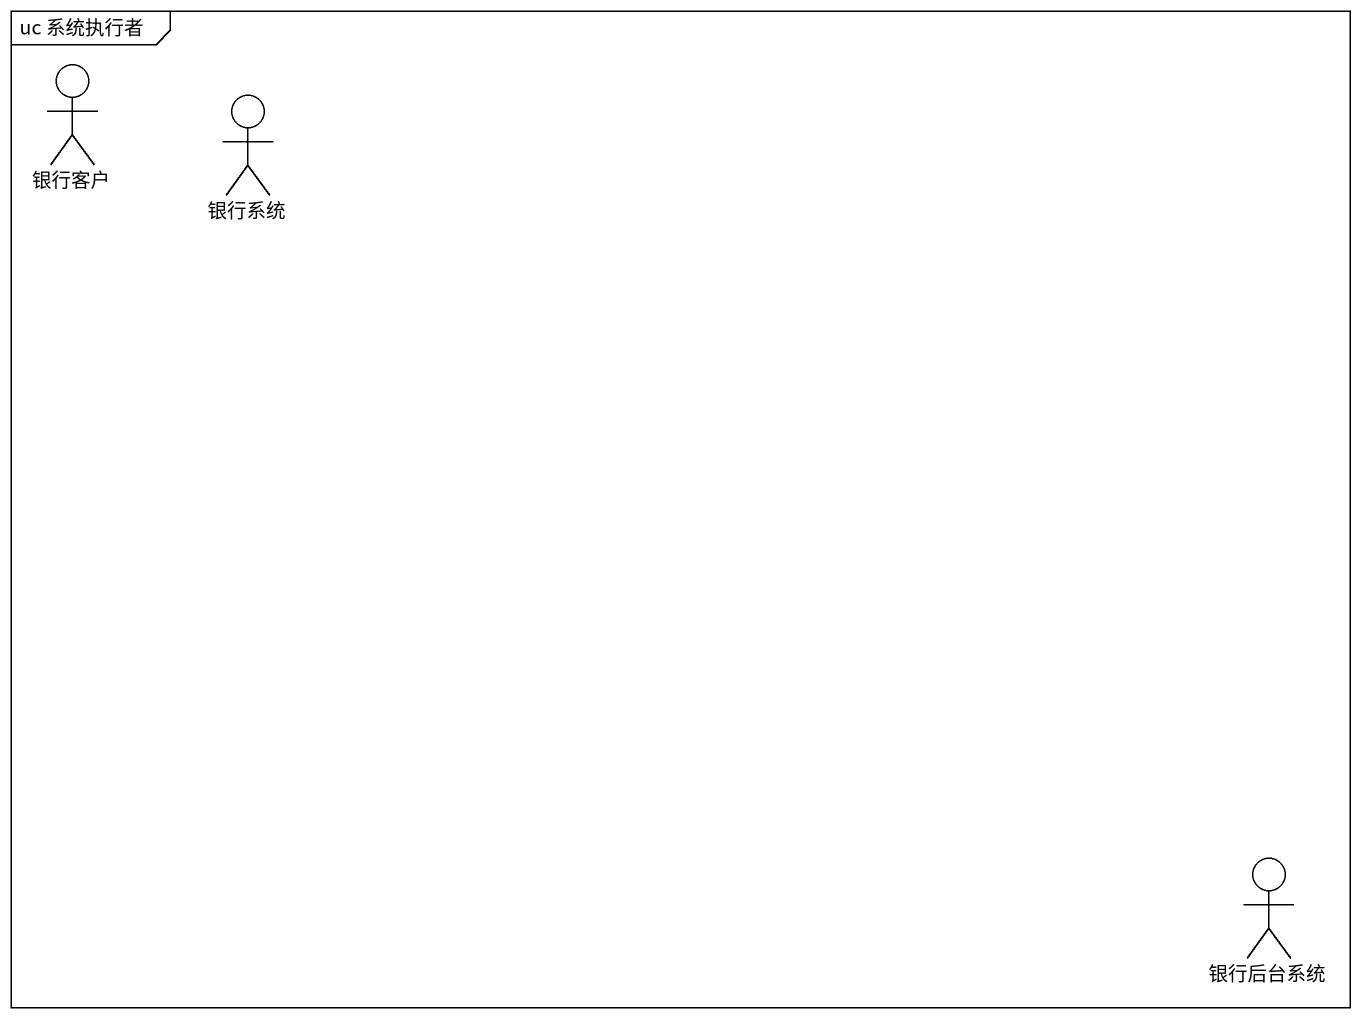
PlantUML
@startuml
mainframe uc 系统执行者
actor 银行客户
actor 银行系统
actor 银行后台系统
@enduml
